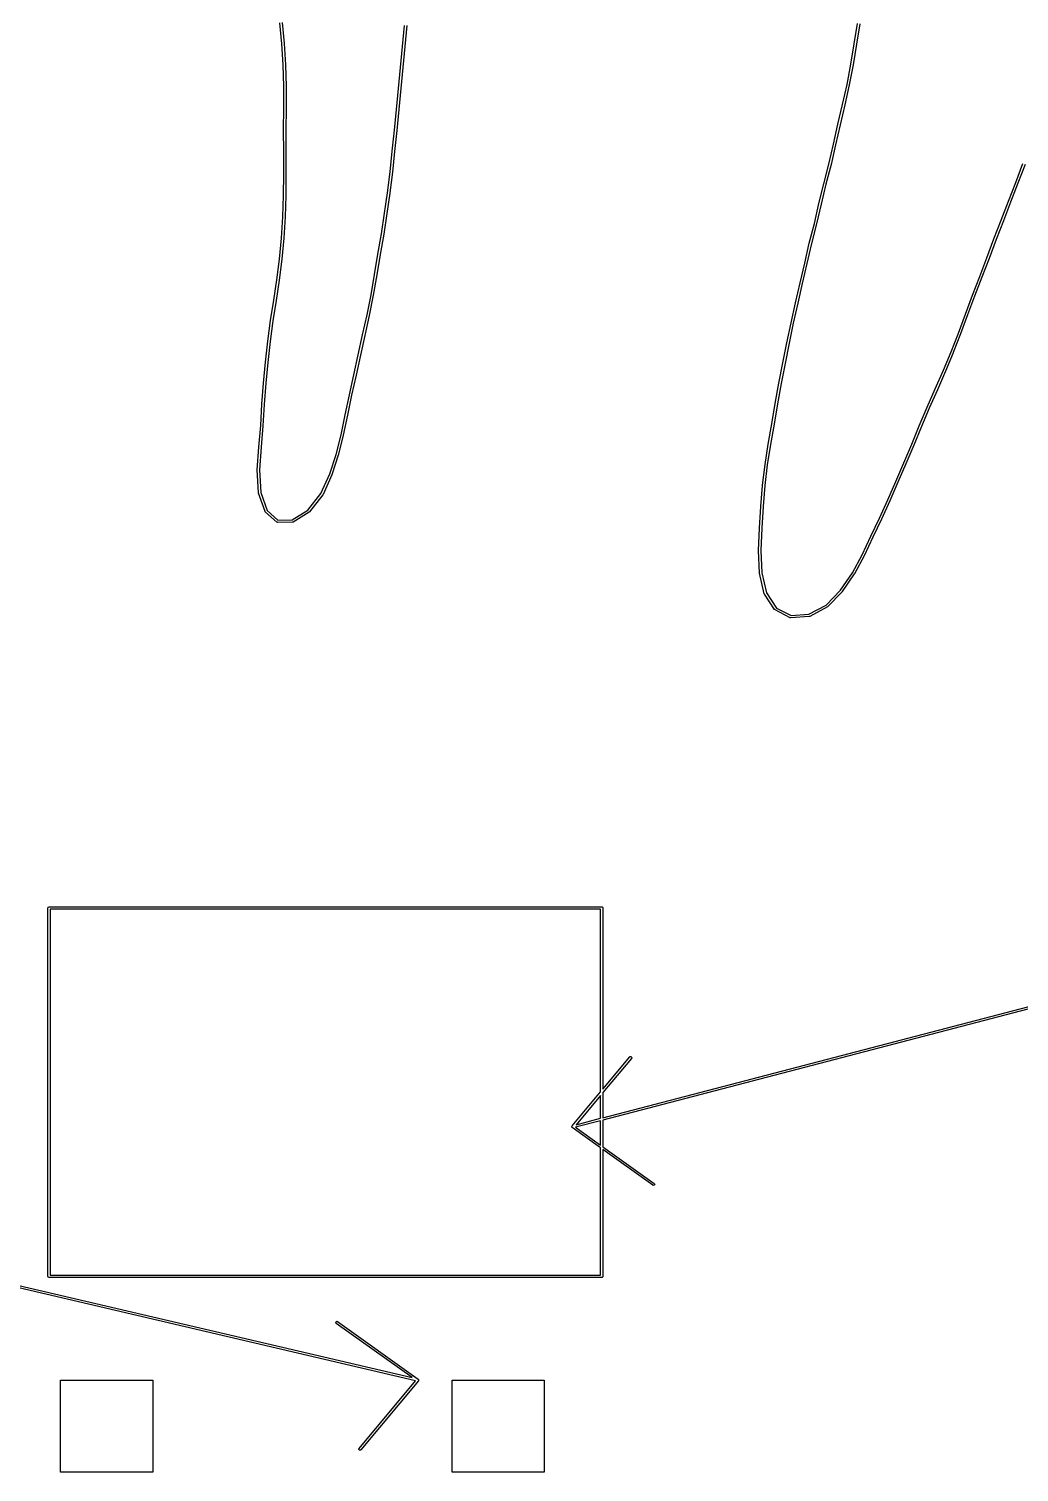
# Model space of a CAD drawing. Header units: inches. Extents: x 0.4 to 11.3, y -7.9 to -0.4.
# Drawn here: x 4.178 to 5.871, y -5.335 to -2.867 of the extents above; entities that cross this region are included whole.
import ezdxf

# ---------------------------------------------------------------- set-up
doc = ezdxf.new("R2010")
doc.units = ezdxf.units.IN
doc.header["$MEASUREMENT"] = 0
for name, color, linetype, true_color in [('Edge.Cuts', 254, 'CONTINUOUS', 0xd0d2cd), ('F.Cu', 13, 'CONTINUOUS', 0xc83434), ('User.Drawings', 9, 'CONTINUOUS', 0xc2c2c2)]:
    doc.layers.add(name, color=color, linetype=linetype, true_color=true_color)

msp = doc.modelspace()

# ---------------------------------------------------------------- linework, layer by layer
at = {"layer": 'Edge.Cuts', "linetype": 'CONTINUOUS'}
for p, q in [((4.6104, -2.8925), (4.6071, -2.8567)), ((4.611, -2.8563), (4.6144, -2.8922)), ((4.8168, -2.8972), (4.82, -2.8612)), ((4.824, -2.8616), (4.8208, -2.8975)), ((5.5891, -2.8928), (5.5947, -2.858)), ((5.5986, -2.8586), (5.593, -2.8935)), ((4.6127, -2.9288), (4.6104, -2.8925)), ((4.6144, -2.8922), (4.6144, -2.8922)), ((4.6144, -2.8922), (4.6144, -2.8922)), ((4.6144, -2.8922), (4.6166, -2.9286)), ((4.8132, -2.9329), (4.8168, -2.8972)), ((4.8207, -2.8975), (4.8171, -2.9333)), ((4.8208, -2.8975), (4.8207, -2.8975)), ((4.8207, -2.8975), (4.8207, -2.8975)), ((5.5834, -2.9277), (5.5891, -2.8928)), ((5.593, -2.8935), (5.5873, -2.9284)), ((5.5891, -2.8928), (5.5891, -2.8928)), ((5.593, -2.8935), (5.593, -2.8935)), ((5.593, -2.8935), (5.593, -2.8935)), ((4.6137, -2.9655), (4.6127, -2.9288)), ((4.6166, -2.9286), (4.6166, -2.9286)), ((4.6166, -2.9286), (4.6166, -2.9286)), ((4.6166, -2.9286), (4.6177, -2.9655)), ((4.8101, -2.9689), (4.8132, -2.9329)), ((4.8132, -2.9329), (4.8132, -2.9329)), ((4.8132, -2.9329), (4.8132, -2.9329)), ((4.8171, -2.9333), (4.814, -2.9692)), ((5.5768, -2.9622), (5.5834, -2.9277)), ((5.5873, -2.9284), (5.5806, -2.9629)), ((5.5873, -2.9284), (5.5873, -2.9284)), ((5.5873, -2.9284), (5.5873, -2.9284)), ((4.6138, -3.0027), (4.6137, -2.9655)), ((4.6177, -2.9655), (4.6177, -2.9655)), ((4.6177, -2.9655), (4.6177, -2.9655)), ((4.6177, -2.9655), (4.6177, -3.0027)), ((4.8066, -3.0047), (4.8101, -2.9689)), ((4.814, -2.9692), (4.8106, -3.0051)), ((4.814, -2.9692), (4.814, -2.9692)), ((4.814, -2.9692), (4.814, -2.9692)), ((5.5693, -2.9963), (5.5768, -2.9622)), ((5.5806, -2.963), (5.5731, -2.9971)), ((5.5806, -2.9629), (5.5806, -2.9629)), ((5.5806, -2.9629), (5.5806, -2.963)), ((4.6134, -3.0401), (4.6138, -3.0027)), ((4.6177, -3.0027), (4.6174, -3.0401)), ((4.6177, -3.0027), (4.6177, -3.0027)), ((4.6177, -3.0027), (4.6177, -3.0027)), ((4.8032, -3.0405), (4.8066, -3.0047)), ((4.8066, -3.0047), (4.8066, -3.0047)), ((4.8066, -3.0047), (4.8066, -3.0047)), ((4.8106, -3.0051), (4.8072, -3.0409)), ((4.8106, -3.0051), (4.8106, -3.0051)), ((5.5612, -3.0302), (5.5693, -2.9963)), ((5.5731, -2.9972), (5.5651, -3.0311)), ((5.5731, -2.9971), (5.5731, -2.9971)), ((5.5731, -2.9971), (5.5731, -2.9972)), ((5.5535, -3.0642), (5.5612, -3.0302)), ((5.5651, -3.0311), (5.5573, -3.0651)), ((5.5612, -3.0302), (5.5612, -3.0302)), ((5.5612, -3.0302), (5.5612, -3.0302)), ((4.6137, -3.0775), (4.6134, -3.0401)), ((4.6134, -3.0401), (4.6134, -3.0401)), ((4.6134, -3.0401), (4.6134, -3.0401)), ((4.6174, -3.0401), (4.6176, -3.0775)), ((4.7992, -3.0761), (4.8032, -3.0405)), ((4.8071, -3.0409), (4.8032, -3.0765)), ((4.8072, -3.0409), (4.8071, -3.0409)), ((4.8071, -3.0409), (4.8071, -3.0409)), ((4.6137, -3.1147), (4.6137, -3.0775)), ((4.6176, -3.0775), (4.6176, -3.0775)), ((4.6176, -3.0775), (4.6176, -3.0775)), ((4.6176, -3.0775), (4.6176, -3.1147)), ((4.7955, -3.1118), (4.7992, -3.0761)), ((4.7992, -3.0761), (4.7992, -3.0761)), ((4.7992, -3.0761), (4.7992, -3.0761)), ((4.8032, -3.0765), (4.7995, -3.1123)), ((5.5456, -3.0982), (5.5535, -3.0642)), ((5.5573, -3.0651), (5.5494, -3.0991)), ((5.5535, -3.0642), (5.5535, -3.0642)), ((5.5573, -3.0651), (5.5573, -3.0651)), ((5.5573, -3.0651), (5.5573, -3.0651)), ((5.537, -3.1318), (5.5456, -3.0982)), ((5.5494, -3.0991), (5.5408, -3.1328)), ((5.5494, -3.0991), (5.5494, -3.0991)), ((5.5494, -3.0991), (5.5494, -3.0991)), ((5.8651, -3.1296), (5.8776, -3.0975)), ((5.8813, -3.0989), (5.8687, -3.131)), ((4.6133, -3.1518), (4.6137, -3.1147)), ((4.6176, -3.1148), (4.6172, -3.1519)), ((4.6176, -3.1147), (4.6176, -3.1148)), ((4.6176, -3.1148), (4.6176, -3.1148)), ((4.7912, -3.1472), (4.7955, -3.1118)), ((4.7995, -3.1123), (4.7951, -3.1477)), ((4.7995, -3.1123), (4.7994, -3.1123)), ((4.7994, -3.1123), (4.7995, -3.1123)), ((5.5288, -3.1657), (5.537, -3.1319)), ((5.5408, -3.1328), (5.5326, -3.1666)), ((5.537, -3.1319), (5.537, -3.1318)), ((5.537, -3.1319), (5.537, -3.1319)), ((5.8526, -3.1617), (5.8651, -3.1296)), ((5.8687, -3.131), (5.8563, -3.1631)), ((5.8651, -3.1296), (5.8651, -3.1296)), ((5.8651, -3.1296), (5.8651, -3.1296)), ((4.6121, -3.1885), (4.6133, -3.1518)), ((4.6172, -3.1519), (4.616, -3.1887)), ((4.6172, -3.1519), (4.6172, -3.1519)), ((4.6172, -3.1519), (4.6172, -3.1519)), ((4.7859, -3.1823), (4.7912, -3.1472)), ((4.7951, -3.1478), (4.7898, -3.1829)), ((4.7951, -3.1477), (4.7951, -3.1478)), ((4.7951, -3.1478), (4.7951, -3.1478)), ((4.7807, -3.2173), (4.7859, -3.1823)), ((4.7898, -3.1829), (4.7846, -3.2179)), ((4.7898, -3.1829), (4.7898, -3.1829)), ((4.7898, -3.1829), (4.7898, -3.1829)), ((5.5209, -3.1997), (5.5288, -3.1657)), ((5.5326, -3.1666), (5.5248, -3.2006)), ((5.5288, -3.1657), (5.5288, -3.1657)), ((5.5288, -3.1657), (5.5288, -3.1657)), ((5.8405, -3.1939), (5.8526, -3.1617)), ((5.8563, -3.1631), (5.8442, -3.1953)), ((5.8526, -3.1617), (5.8526, -3.1617)), ((5.8526, -3.1617), (5.8526, -3.1617)), ((4.6099, -3.2248), (4.6121, -3.1885)), ((4.616, -3.1887), (4.6139, -3.2251)), ((4.616, -3.1887), (4.616, -3.1887)), ((4.616, -3.1887), (4.616, -3.1887)), ((5.5123, -3.2334), (5.5209, -3.1997)), ((5.5247, -3.2007), (5.5162, -3.2343)), ((5.5248, -3.2007), (5.5247, -3.2007)), ((5.5248, -3.2006), (5.5248, -3.2007)), ((5.828, -3.226), (5.8405, -3.1939)), ((5.8442, -3.1953), (5.8317, -3.2274)), ((5.8442, -3.1953), (5.8442, -3.1953)), ((5.8442, -3.1953), (5.8442, -3.1953)), ((4.6065, -3.2606), (4.6099, -3.2248)), ((4.6139, -3.2251), (4.6104, -3.261)), ((4.6139, -3.2251), (4.6139, -3.2251)), ((4.6139, -3.2251), (4.6139, -3.2251)), ((4.7747, -3.2521), (4.7807, -3.2173)), ((4.7846, -3.218), (4.7786, -3.2528)), ((4.7846, -3.2179), (4.7846, -3.218)), ((4.7846, -3.218), (4.7846, -3.218)), ((5.816, -3.2583), (5.828, -3.226)), ((5.8317, -3.2274), (5.8197, -3.2597)), ((5.828, -3.226), (5.828, -3.226)), ((5.828, -3.226), (5.828, -3.226)), ((4.769, -3.287), (4.7747, -3.2521)), ((4.7786, -3.2528), (4.7729, -3.2876)), ((4.7747, -3.2521), (4.7747, -3.2521)), ((4.7747, -3.2521), (4.7747, -3.2521)), ((5.5044, -3.2674), (5.5123, -3.2334)), ((5.5162, -3.2343), (5.5082, -3.2683)), ((5.5123, -3.2334), (5.5123, -3.2334)), ((5.5123, -3.2334), (5.5123, -3.2334)), ((4.6022, -3.296), (4.6065, -3.2606)), ((4.6104, -3.261), (4.6061, -3.2965)), ((4.6104, -3.261), (4.6104, -3.261)), ((4.6104, -3.261), (4.6104, -3.261)), ((5.4964, -3.3013), (5.5044, -3.2674)), ((5.5082, -3.2683), (5.5002, -3.3022)), ((5.5044, -3.2674), (5.5044, -3.2674)), ((5.5082, -3.2683), (5.5082, -3.2683)), ((5.5082, -3.2683), (5.5082, -3.2683)), ((5.8036, -3.2904), (5.816, -3.2583)), ((5.8196, -3.2597), (5.8073, -3.2918)), ((5.8197, -3.2597), (5.8196, -3.2597)), ((5.8196, -3.2597), (5.8196, -3.2597)), ((4.5968, -3.331), (4.6022, -3.296)), ((4.6061, -3.2965), (4.6007, -3.3316)), ((4.6061, -3.2965), (4.6061, -3.2965)), ((4.6061, -3.2965), (4.6061, -3.2965)), ((4.763, -3.3217), (4.769, -3.287)), ((4.7729, -3.2876), (4.7668, -3.3224)), ((4.7729, -3.2876), (4.7729, -3.2876)), ((4.7729, -3.2876), (4.7729, -3.2876)), ((5.4888, -3.3355), (5.4964, -3.3014)), ((5.5002, -3.3022), (5.4927, -3.3363)), ((5.4964, -3.3014), (5.4964, -3.3013)), ((5.4964, -3.3013), (5.4964, -3.3013)), ((5.791, -3.3224), (5.8036, -3.2904)), ((5.8073, -3.2918), (5.7947, -3.3239)), ((5.8073, -3.2918), (5.8073, -3.2918)), ((5.8073, -3.2918), (5.8073, -3.2918)), ((4.5912, -3.3659), (4.5968, -3.331)), ((4.7562, -3.3561), (4.763, -3.3217)), ((4.7668, -3.3224), (4.76, -3.3569)), ((4.7668, -3.3224), (4.7668, -3.3224)), ((4.7668, -3.3224), (4.7668, -3.3224)), ((5.7791, -3.3548), (5.791, -3.3225)), ((5.7947, -3.3239), (5.7828, -3.3561)), ((5.791, -3.3225), (5.791, -3.3224)), ((5.791, -3.3225), (5.791, -3.3225)), ((4.6007, -3.3316), (4.5951, -3.3665)), ((4.6007, -3.3316), (4.6007, -3.3316)), ((4.6007, -3.3316), (4.6007, -3.3316)), ((5.481, -3.3695), (5.4888, -3.3355)), ((5.4927, -3.3363), (5.4849, -3.3704)), ((5.4927, -3.3363), (5.4927, -3.3363)), ((5.4927, -3.3363), (5.4927, -3.3363)), ((5.7671, -3.3871), (5.7791, -3.3548)), ((5.7791, -3.3548), (5.7791, -3.3548)), ((5.7791, -3.3548), (5.7791, -3.3548)), ((4.5864, -3.4012), (4.5912, -3.3659)), ((4.5951, -3.3665), (4.5903, -3.4017)), ((4.5912, -3.3659), (4.5912, -3.3659)), ((4.5912, -3.3659), (4.5912, -3.3659)), ((4.7486, -3.3902), (4.7562, -3.3561)), ((4.76, -3.3569), (4.7525, -3.3911)), ((4.76, -3.3569), (4.76, -3.3569)), ((4.76, -3.3569), (4.76, -3.3569)), ((5.4737, -3.4037), (5.481, -3.3695)), ((5.4849, -3.3704), (5.4776, -3.4045)), ((5.481, -3.3695), (5.481, -3.3695)), ((5.481, -3.3695), (5.481, -3.3695)), ((5.7828, -3.3561), (5.7708, -3.3884)), ((4.5826, -3.4369), (4.5864, -3.4012)), ((4.5864, -3.4012), (4.5864, -3.4012)), ((4.5864, -3.4012), (4.5864, -3.4012)), ((4.5903, -3.4017), (4.5865, -3.4373)), ((4.7409, -3.4243), (4.7486, -3.3902)), ((4.7525, -3.3911), (4.7448, -3.4251)), ((4.7525, -3.3911), (4.7525, -3.3911)), ((4.7525, -3.3911), (4.7525, -3.3911)), ((5.4669, -3.4382), (5.4737, -3.4038)), ((5.4776, -3.4045), (5.4708, -3.439)), ((5.4737, -3.4038), (5.4737, -3.4037)), ((5.4737, -3.4037), (5.4737, -3.4037)), ((5.7548, -3.4192), (5.7671, -3.3871)), ((5.7708, -3.3885), (5.7585, -3.4206)), ((5.7708, -3.3884), (5.7708, -3.3884)), ((5.7708, -3.3884), (5.7708, -3.3885)), ((4.7334, -3.4584), (4.7409, -3.4243)), ((4.7448, -3.4251), (4.7373, -3.4593)), ((4.7409, -3.4243), (4.7409, -3.4243)), ((4.7409, -3.4243), (4.7409, -3.4243)), ((5.7415, -3.4508), (5.7548, -3.4192)), ((5.7585, -3.4207), (5.7451, -3.4524)), ((5.7585, -3.4206), (5.7585, -3.4206)), ((5.7585, -3.4206), (5.7585, -3.4207)), ((4.5792, -3.4728), (4.5826, -3.4369)), ((4.5826, -3.4369), (4.5826, -3.4369)), ((4.5826, -3.4369), (4.5826, -3.4369)), ((4.5865, -3.4373), (4.5831, -3.4731)), ((5.4603, -3.4727), (5.4669, -3.4382)), ((5.4708, -3.439), (5.4642, -3.4735)), ((5.4669, -3.4382), (5.4669, -3.4382)), ((5.4669, -3.4382), (5.4669, -3.4382)), ((5.7277, -3.4824), (5.7415, -3.4508)), ((5.7451, -3.4524), (5.7313, -3.484)), ((5.7451, -3.4524), (5.7451, -3.4524)), ((5.7451, -3.4524), (5.7451, -3.4524)), ((4.5763, -3.5089), (4.5792, -3.4728)), ((4.5792, -3.4728), (4.5792, -3.4728)), ((4.5792, -3.4728), (4.5792, -3.4728)), ((4.5831, -3.4731), (4.5803, -3.5092)), ((4.7259, -3.4925), (4.7334, -3.4584)), ((4.7373, -3.4593), (4.7297, -3.4934)), ((4.7334, -3.4584), (4.7334, -3.4584)), ((4.7373, -3.4593), (4.7373, -3.4593)), ((4.7373, -3.4593), (4.7373, -3.4593)), ((5.4541, -3.5074), (5.4603, -3.4728)), ((5.4642, -3.4735), (5.458, -3.5081)), ((5.4603, -3.4728), (5.4603, -3.4727)), ((5.4603, -3.4727), (5.4603, -3.4727)), ((4.7188, -3.5269), (4.7259, -3.4926)), ((4.7297, -3.4934), (4.7226, -3.5277)), ((4.7259, -3.4926), (4.7259, -3.4925)), ((4.7259, -3.4926), (4.7259, -3.4926)), ((5.7138, -3.5139), (5.7277, -3.4824)), ((5.7313, -3.484), (5.7174, -3.5155)), ((5.7313, -3.484), (5.7313, -3.484)), ((5.7313, -3.484), (5.7313, -3.484)), ((4.5743, -3.5453), (4.5763, -3.509)), ((4.5763, -3.509), (4.5763, -3.5089)), ((4.5763, -3.5089), (4.5763, -3.5089)), ((4.5803, -3.5092), (4.5782, -3.5456)), ((4.7118, -3.5612), (4.7188, -3.5269)), ((4.7226, -3.5277), (4.7156, -3.562)), ((4.7188, -3.5269), (4.7188, -3.5269)), ((4.7188, -3.5269), (4.7188, -3.5269)), ((4.7226, -3.5277), (4.7226, -3.5277)), ((5.4481, -3.5422), (5.4541, -3.5075)), ((5.458, -3.5081), (5.452, -3.5429)), ((5.4541, -3.5075), (5.4541, -3.5074)), ((5.4541, -3.5074), (5.4541, -3.5074)), ((5.7003, -3.5456), (5.7138, -3.5139)), ((5.7174, -3.5155), (5.704, -3.5471)), ((5.7138, -3.5139), (5.7138, -3.5139)), ((5.7138, -3.5139), (5.7138, -3.5139)), ((4.5713, -3.5822), (4.5743, -3.5453)), ((4.5782, -3.5456), (4.5752, -3.5825)), ((4.5782, -3.5456), (4.5782, -3.5456)), ((4.5782, -3.5456), (4.5782, -3.5456)), ((5.4422, -3.577), (5.4481, -3.5422)), ((5.452, -3.5429), (5.4461, -3.5777)), ((5.4481, -3.5422), (5.4481, -3.5422)), ((5.4481, -3.5422), (5.4481, -3.5422)), ((5.6873, -3.5774), (5.7003, -3.5456)), ((5.704, -3.5471), (5.6909, -3.5789)), ((5.7003, -3.5456), (5.7003, -3.5456)), ((5.7003, -3.5456), (5.7003, -3.5456)), ((4.7032, -3.5948), (4.7118, -3.5612)), ((4.7156, -3.5621), (4.707, -3.5958)), ((4.7156, -3.562), (4.7156, -3.5621)), ((4.7156, -3.5621), (4.7156, -3.5621)), ((5.4366, -3.612), (5.4422, -3.577)), ((5.4461, -3.5777), (5.4405, -3.6126)), ((5.4422, -3.577), (5.4422, -3.577)), ((5.4422, -3.577), (5.4422, -3.577)), ((5.6737, -3.609), (5.6873, -3.5774)), ((4.5685, -3.621), (4.5713, -3.5822)), ((4.5713, -3.5822), (4.5713, -3.5822)), ((4.5713, -3.5822), (4.5713, -3.5822)), ((4.5752, -3.5825), (4.5724, -3.6211)), ((4.6925, -3.6281), (4.7032, -3.5948)), ((4.707, -3.596), (4.6962, -3.6294)), ((4.707, -3.5958), (4.707, -3.5959)), ((4.707, -3.5959), (4.707, -3.596)), ((5.6909, -3.579), (5.6773, -3.6106)), ((5.6909, -3.5789), (5.6909, -3.579)), ((5.6909, -3.579), (5.6909, -3.579)), ((4.5685, -3.6211), (4.5685, -3.621)), ((4.5685, -3.6212), (4.5685, -3.6211)), ((4.5707, -3.6602), (4.5685, -3.6212)), ((4.5724, -3.6211), (4.5746, -3.6597)), ((5.4322, -3.6475), (5.4366, -3.6121)), ((5.4405, -3.6126), (5.4362, -3.648)), ((5.4366, -3.6121), (5.4366, -3.612)), ((5.4366, -3.612), (5.4366, -3.612)), ((5.6603, -3.6407), (5.6737, -3.6091)), ((5.6773, -3.6106), (5.6639, -3.6423)), ((5.6737, -3.6091), (5.6737, -3.609)), ((5.6737, -3.6091), (5.6737, -3.6091)), ((4.6774, -3.6614), (4.6925, -3.6281)), ((4.6961, -3.6296), (4.6809, -3.6633)), ((4.6962, -3.6295), (4.6961, -3.6296)), ((4.6962, -3.6294), (4.6962, -3.6295)), ((5.4293, -3.6836), (5.4322, -3.6476)), ((5.4323, -3.6476), (5.4322, -3.6475)), ((5.4322, -3.6476), (5.4323, -3.6476)), ((5.4362, -3.648), (5.4332, -3.6839)), ((5.6465, -3.6722), (5.6603, -3.6407)), ((5.6639, -3.6423), (5.6501, -3.6738)), ((5.6639, -3.6423), (5.6639, -3.6423)), ((5.6639, -3.6423), (5.6639, -3.6423)), ((4.5707, -3.6605), (4.5707, -3.6602)), ((4.5708, -3.6608), (4.5707, -3.6605)), ((4.5819, -3.6924), (4.5708, -3.6608)), ((4.5746, -3.6597), (4.5854, -3.6906)), ((4.6549, -3.6901), (4.6774, -3.6614)), ((4.6807, -3.6637), (4.6578, -3.6928)), ((4.6808, -3.6635), (4.6807, -3.6637)), ((4.6809, -3.6633), (4.6808, -3.6635)), ((5.6321, -3.7035), (5.6465, -3.6722)), ((5.65, -3.6739), (5.6357, -3.7051)), ((5.6501, -3.6738), (5.65, -3.6738)), ((5.65, -3.6738), (5.65, -3.6739)), ((4.582, -3.6926), (4.5819, -3.6924)), ((4.5821, -3.6929), (4.582, -3.6926)), ((4.582, -3.6926), (4.582, -3.6926)), ((4.5823, -3.6931), (4.5821, -3.6929)), ((4.5824, -3.6933), (4.5823, -3.6931)), ((4.5823, -3.6931), (4.5823, -3.6931)), ((4.6017, -3.7104), (4.5824, -3.6933)), ((4.5854, -3.6906), (4.6038, -3.7069)), ((4.6281, -3.7067), (4.6549, -3.6901)), ((4.6573, -3.6933), (4.6297, -3.7103)), ((4.6575, -3.6931), (4.6573, -3.6933)), ((4.6578, -3.6928), (4.6575, -3.6931)), ((5.4272, -3.7208), (5.4293, -3.6837)), ((5.4293, -3.6837), (5.4293, -3.6836)), ((5.4293, -3.6837), (5.4293, -3.6837)), ((5.4332, -3.6839), (5.4312, -3.721)), ((4.6023, -3.7107), (4.6017, -3.7104)), ((4.6023, -3.7108), (4.6023, -3.7107)), ((4.6023, -3.7107), (4.6023, -3.7107)), ((4.6024, -3.7108), (4.6023, -3.7108)), ((4.6025, -3.7108), (4.6024, -3.7108)), ((4.6031, -3.7109), (4.6025, -3.7108)), ((4.6287, -3.7106), (4.6031, -3.7109)), ((4.6038, -3.7069), (4.6281, -3.7067)), ((4.6289, -3.7105), (4.6287, -3.7106)), ((4.629, -3.7106), (4.6289, -3.7105)), ((4.6292, -3.7105), (4.629, -3.7106)), ((4.6295, -3.7104), (4.6292, -3.7105)), ((4.6297, -3.7103), (4.6295, -3.7104)), ((4.6295, -3.7104), (4.6295, -3.7104)), ((5.4254, -3.7591), (5.4272, -3.7208)), ((5.4272, -3.7208), (5.4272, -3.7208)), ((5.4272, -3.7208), (5.4272, -3.7208)), ((5.4312, -3.721), (5.4294, -3.7592)), ((5.6176, -3.7347), (5.6321, -3.7035)), ((5.6357, -3.7052), (5.6211, -3.7364)), ((5.6357, -3.7051), (5.6357, -3.7051)), ((5.6357, -3.7051), (5.6357, -3.7052)), ((5.6028, -3.7661), (5.6176, -3.7347)), ((5.6211, -3.7364), (5.6063, -3.7678)), ((5.6211, -3.7364), (5.6211, -3.7364)), ((5.6211, -3.7364), (5.6211, -3.7364)), ((5.4254, -3.7592), (5.4254, -3.7591)), ((5.4269, -3.7974), (5.4254, -3.7592)), ((5.4254, -3.7592), (5.4254, -3.7592)), ((5.4294, -3.7592), (5.4309, -3.797)), ((5.5859, -3.7969), (5.6028, -3.7661)), ((5.6063, -3.7679), (5.5893, -3.7989)), ((5.6063, -3.7678), (5.6063, -3.7679)), ((5.6063, -3.7679), (5.6063, -3.7679)), ((5.427, -3.7976), (5.4269, -3.7974)), ((5.427, -3.7978), (5.427, -3.7976)), ((5.4353, -3.8328), (5.427, -3.7978)), ((5.4309, -3.797), (5.439, -3.8315)), ((5.5656, -3.8269), (5.5859, -3.7969)), ((5.5892, -3.7991), (5.5687, -3.8292)), ((5.5893, -3.7989), (5.5892, -3.799)), ((5.5892, -3.799), (5.5892, -3.7991)), ((5.4354, -3.8331), (5.4353, -3.8328)), ((5.4356, -3.8334), (5.4354, -3.8331)), ((5.4529, -3.8599), (5.4356, -3.8334)), ((5.439, -3.8315), (5.4559, -3.8573)), ((5.5409, -3.8522), (5.5656, -3.8269)), ((5.5685, -3.8295), (5.5435, -3.8551)), ((5.5686, -3.8293), (5.5685, -3.8295)), ((5.5687, -3.8292), (5.5686, -3.8293)), ((5.4531, -3.86), (5.4529, -3.8599)), ((5.4531, -3.8601), (5.4531, -3.86)), ((5.4533, -3.8602), (5.4531, -3.8601)), ((5.4535, -3.8604), (5.4533, -3.8602)), ((5.4537, -3.8605), (5.4535, -3.8604)), ((5.4535, -3.8604), (5.4535, -3.8604)), ((5.4798, -3.8738), (5.4537, -3.8605)), ((5.4559, -3.8573), (5.4811, -3.8701)), ((5.48, -3.8739), (5.4798, -3.8738)), ((5.4801, -3.8739), (5.48, -3.8739)), ((5.4803, -3.874), (5.4801, -3.8739)), ((5.4806, -3.874), (5.4803, -3.874)), ((5.4807, -3.874), (5.4806, -3.874)), ((5.4809, -3.874), (5.4807, -3.874)), ((5.5123, -3.8719), (5.4809, -3.874)), ((5.4811, -3.8701), (5.5116, -3.868)), ((5.5116, -3.868), (5.5409, -3.8522)), ((5.5127, -3.8718), (5.5123, -3.8719)), ((5.5123, -3.8719), (5.5123, -3.8719)), ((5.5123, -3.8719), (5.5123, -3.8719)), ((5.513, -3.8717), (5.5127, -3.8718)), ((5.5131, -3.8717), (5.513, -3.8717)), ((5.513, -3.8717), (5.513, -3.8717)), ((5.5431, -3.8555), (5.5131, -3.8717)), ((5.5433, -3.8553), (5.5431, -3.8555)), ((5.5435, -3.8551), (5.5433, -3.8553))]:
    msp.add_line(p, q, dxfattribs=at)
at = {"layer": 'F.Cu', "linetype": 'CONTINUOUS'}
for p, q in [((4.2323, -5.3346), (4.2323, -5.1772)), ((4.2323, -5.1772), (4.3898, -5.1772)), ((4.3898, -5.1772), (4.3898, -5.3346)), ((4.9016, -5.3346), (4.9016, -5.1772)), ((4.9016, -5.1772), (5.0591, -5.1772)), ((5.0591, -5.1772), (5.0591, -5.3346)), ((4.3898, -5.3346), (4.2323, -5.3346)), ((5.0591, -5.3346), (4.9016, -5.3346))]:
    msp.add_line(p, q, dxfattribs=at)
at = {"layer": 'User.Drawings', "linetype": 'CONTINUOUS'}
for p, q in [((5.1594, -4.7287), (8.0507, -3.9745)), ((8.0517, -3.9783), (5.1594, -4.7328)), ((4.2106, -4.3701), (4.2108, -4.3693)), ((4.2106, -5), (4.2106, -4.3701)), ((4.2108, -4.3693), (4.2118, -4.3683)), ((4.2118, -4.3683), (4.2126, -4.3681)), ((4.2126, -4.3681), (5.1575, -4.3681)), ((4.2146, -4.372), (4.2146, -4.998)), ((5.1555, -4.372), (4.2146, -4.372)), ((5.1555, -4.6843), (5.1555, -4.372)), ((5.1575, -4.3681), (5.1582, -4.3683)), ((5.1582, -4.3683), (5.1593, -4.3693)), ((5.1593, -4.3693), (5.1594, -4.3701)), ((5.1594, -4.3701), (5.1594, -4.6796)), ((5.1594, -4.6796), (5.2052, -4.6247)), ((5.2082, -4.6272), (5.1594, -4.6858)), ((5.2052, -4.6247), (5.2058, -4.6242)), ((5.2058, -4.6242), (5.2073, -4.6241)), ((5.2073, -4.6241), (5.2084, -4.6251)), ((5.2086, -4.6266), (5.2082, -4.6272)), ((5.2084, -4.6251), (5.2086, -4.6266)), ((2.6579, -4.6634), (4.8333, -5.173)), ((4.839, -5.1784), (2.6871, -4.6743)), ((5.1068, -4.7428), (5.1555, -4.6843)), ((5.1594, -4.6858), (5.1594, -4.7287)), ((5.1555, -4.6905), (5.1137, -4.7406)), ((5.1555, -4.7297), (5.1555, -4.6905)), ((5.1555, -4.7338), (5.1128, -4.7449)), ((5.1137, -4.7406), (5.1555, -4.7297)), ((5.1555, -4.7754), (5.1555, -4.7338)), ((5.1594, -4.7328), (5.1594, -4.7782)), ((5.1063, -4.7437), (5.1064, -4.7436)), ((5.1063, -4.7438), (5.1064, -4.7437)), ((5.1064, -4.7437), (5.1063, -4.7437)), ((5.1065, -4.7444), (5.1063, -4.7438)), ((5.1064, -4.7435), (5.1068, -4.7428)), ((5.1064, -4.7436), (5.1064, -4.7435)), ((5.1065, -4.745), (5.1065, -4.7444)), ((5.1066, -4.7451), (5.1065, -4.745)), ((5.1067, -4.7452), (5.1066, -4.7451)), ((5.1066, -4.7451), (5.1066, -4.7451)), ((5.1067, -4.7453), (5.1067, -4.7452)), ((5.1068, -4.7453), (5.1067, -4.7453)), ((5.1071, -4.7457), (5.1068, -4.7453)), ((5.1555, -4.7803), (5.1071, -4.7457)), ((5.1128, -4.7449), (5.1555, -4.7754)), ((5.1555, -4.998), (5.1555, -4.7803)), ((5.1594, -4.7782), (5.2472, -4.8409)), ((5.2449, -4.8441), (5.1594, -4.7831)), ((5.1594, -4.7831), (5.1594, -5)), ((5.2456, -4.8444), (5.2449, -4.8441)), ((5.2471, -4.8442), (5.2456, -4.8444)), ((5.248, -4.843), (5.2471, -4.8442)), ((5.2472, -4.8409), (5.2477, -4.8415)), ((5.2477, -4.8415), (5.248, -4.843)), ((4.2108, -5.0008), (4.2106, -5)), ((4.2118, -5.0018), (4.2108, -5.0008)), ((4.2126, -5.002), (4.2118, -5.0018)), ((5.1575, -5.002), (4.2126, -5.002)), ((4.2146, -4.998), (5.1555, -4.998)), ((5.1582, -5.0018), (5.1575, -5.002)), ((5.1593, -5.0008), (5.1582, -5.0018)), ((5.1594, -5), (5.1593, -5.0008)), ((4.7028, -5.0783), (4.7037, -5.0771)), ((4.7031, -5.0798), (4.7028, -5.0783)), ((4.7036, -5.0803), (4.7031, -5.0798)), ((4.8333, -5.173), (4.7036, -5.0803)), ((4.7037, -5.0771), (4.7052, -5.0768)), ((4.7052, -5.0768), (4.7059, -5.0771)), ((4.7059, -5.0771), (4.8437, -5.1756)), ((4.7426, -5.294), (4.839, -5.1784)), ((4.844, -5.1784), (4.7456, -5.2965)), ((4.8437, -5.1756), (4.8437, -5.1756)), ((4.8437, -5.1756), (4.8437, -5.1756)), ((4.8437, -5.1756), (4.8437, -5.1756)), ((4.8437, -5.1756), (4.8442, -5.1761)), ((4.8441, -5.1783), (4.844, -5.1784)), ((4.8444, -5.1778), (4.8441, -5.1782)), ((4.8441, -5.1782), (4.8441, -5.1783)), ((4.8441, -5.1783), (4.8441, -5.1783)), ((4.8442, -5.1761), (4.8442, -5.1762)), ((4.8442, -5.1762), (4.8443, -5.1763)), ((4.8443, -5.1763), (4.8443, -5.1766)), ((4.8443, -5.1766), (4.8445, -5.1768)), ((4.8445, -5.1768), (4.8444, -5.1772)), ((4.8444, -5.1772), (4.8444, -5.1776)), ((4.8444, -5.1776), (4.8444, -5.1777)), ((4.8444, -5.1777), (4.8444, -5.1778)), ((4.7422, -5.2947), (4.7426, -5.294)), ((4.7424, -5.2962), (4.7422, -5.2947)), ((4.7435, -5.2972), (4.7424, -5.2962)), ((4.745, -5.297), (4.7435, -5.2972)), ((4.7456, -5.2965), (4.745, -5.297))]:
    msp.add_line(p, q, dxfattribs=at)

doc.saveas('drawing.dxf')
